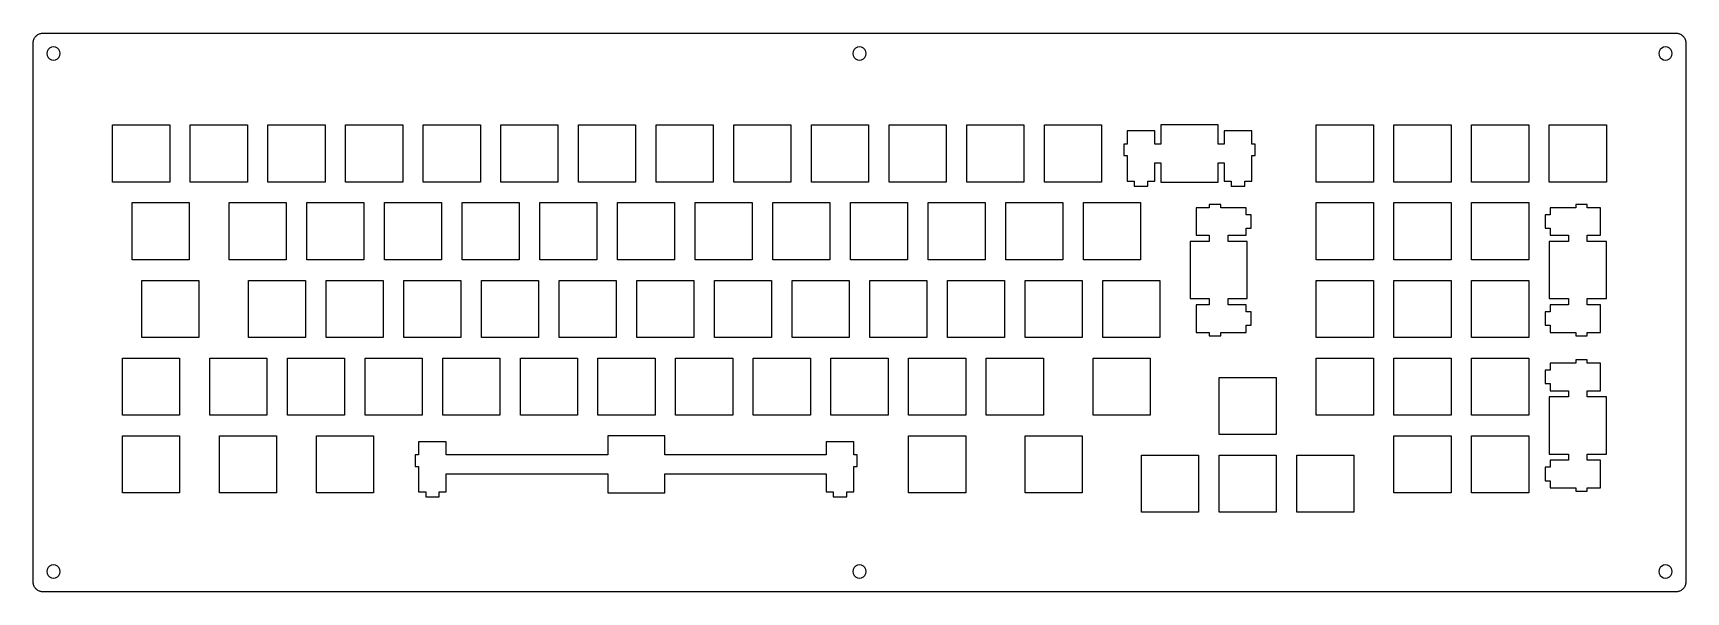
# Model space of a CAD drawing. Extents: x 0 to 406, y 0 to 137.
import ezdxf

# ---------------------------------------------------------------- set-up
doc = ezdxf.new("R2010")
doc.units = 0
doc.layers.get('0').update_dxf_attribs({"linetype": 'CONTINUOUS'})

msp = doc.modelspace()

# ---------------------------------------------------------------- linework, layer by layer
at = {"color": 0}
for p, q in [((0.093707, 2.57969), (0.095085, 134.593)), ((0.095085, 134.593), (0.101975, 134.79)), ((0.101975, 134.79), (0.125402, 134.986)), ((0.125402, 134.986), (0.163987, 135.177)), ((0.163987, 135.177), (0.216352, 135.366)), ((0.216352, 135.366), (0.285254, 135.551)), ((0.285254, 135.551), (0.366557, 135.728)), ((0.366557, 135.728), (0.463021, 135.901)), ((0.463021, 135.901), (0.571885, 136.063)), ((0.571885, 136.063), (0.693152, 136.218)), ((0.693152, 136.218), (0.826823, 136.361)), ((0.826823, 136.361), (0.970139, 136.495)), ((0.970139, 136.495), (1.12448, 136.616)), ((1.12448, 136.616), (1.28709, 136.725)), ((1.28709, 136.725), (1.45934, 136.821)), ((1.45934, 136.821), (1.63711, 136.902)), ((1.63711, 136.902), (1.82177, 136.972)), ((1.82177, 136.972), (2.01056, 137.024)), ((2.01056, 137.024), (2.20211, 137.062)), ((2.20211, 137.062), (2.39779, 137.086)), ((2.39779, 137.086), (2.59485, 137.094)), ((2.59485, 137.094), (403.07, 137.093)), ((403.07, 137.093), (403.267, 137.086)), ((403.267, 137.086), (403.461, 137.062)), ((403.461, 137.062), (403.652, 137.024)), ((403.652, 137.024), (403.842, 136.972)), ((403.842, 136.972), (404.026, 136.902)), ((404.026, 136.902), (404.206, 136.821)), ((404.206, 136.821), (404.379, 136.725)), ((404.379, 136.725), (404.541, 136.616)), ((404.541, 136.616), (404.693, 136.495)), ((404.693, 136.495), (404.837, 136.361)), ((404.837, 136.361), (404.971, 136.218)), ((404.971, 136.218), (405.091, 136.063)), ((405.091, 136.063), (405.201, 135.901)), ((405.201, 135.901), (405.299, 135.728)), ((405.299, 135.728), (405.38, 135.551)), ((405.38, 135.551), (405.448, 135.366)), ((405.448, 135.366), (405.5, 135.177)), ((405.5, 135.177), (405.539, 134.986)), ((405.539, 134.986), (405.564, 134.79)), ((405.564, 134.79), (405.571, 134.593)), ((405.571, 134.593), (405.571, 2.57969)), ((3.54845, 132.596), (3.46852, 132.093)), ((3.46852, 132.093), (3.54845, 131.592)), ((3.77994, 133.049), (3.54845, 132.596)), ((3.54845, 131.592), (3.77994, 131.138)), ((4.13826, 133.408), (3.77994, 133.049)), ((3.77994, 131.138), (4.13826, 130.779)), ((4.59161, 133.639), (4.13826, 133.408)), ((4.13826, 130.779), (4.59161, 130.549)), ((5.0946, 133.718), (4.59161, 133.639)), ((4.59161, 130.549), (5.0946, 130.469)), ((5.59622, 133.639), (5.0946, 133.718)), ((5.0946, 130.469), (5.59622, 130.549)), ((6.04957, 133.408), (5.59622, 133.639)), ((5.59622, 130.549), (6.04957, 130.779)), ((6.40927, 133.049), (6.04957, 133.408)), ((6.04957, 130.779), (6.40927, 131.138)), ((6.63938, 132.596), (6.40927, 133.049)), ((6.40927, 131.138), (6.63938, 131.592)), ((6.71932, 132.093), (6.63938, 132.596)), ((6.63938, 131.592), (6.71932, 132.093)), ((201.287, 132.596), (201.208, 132.093)), ((201.208, 132.093), (201.287, 131.592)), ((201.517, 133.049), (201.287, 132.596)), ((201.287, 131.592), (201.517, 131.138)), ((201.877, 133.408), (201.517, 133.049)), ((201.517, 131.138), (201.877, 130.779)), ((202.329, 133.639), (201.877, 133.408)), ((201.877, 130.779), (202.329, 130.549)), ((202.832, 133.718), (202.329, 133.639)), ((202.329, 130.549), (202.832, 130.469)), ((203.335, 133.639), (202.832, 133.718)), ((202.832, 130.469), (203.335, 130.549)), ((203.788, 133.408), (203.335, 133.639)), ((203.335, 130.549), (203.788, 130.779)), ((204.147, 133.049), (203.788, 133.408)), ((203.788, 130.779), (204.147, 131.138)), ((204.378, 132.596), (204.147, 133.049)), ((204.147, 131.138), (204.378, 131.592)), ((204.458, 132.093), (204.378, 132.596)), ((204.378, 131.592), (204.458, 132.093)), ((399.023, 132.596), (398.946, 132.093)), ((398.946, 132.093), (399.023, 131.592)), ((399.256, 133.049), (399.023, 132.596)), ((399.023, 131.592), (399.256, 131.138)), ((399.616, 133.408), (399.256, 133.049)), ((399.256, 131.138), (399.616, 130.779)), ((400.068, 133.639), (399.616, 133.408)), ((399.616, 130.779), (400.068, 130.549)), ((400.572, 133.718), (400.068, 133.639)), ((400.068, 130.549), (400.572, 130.469)), ((401.073, 133.639), (400.572, 133.718)), ((400.572, 130.469), (401.073, 130.549)), ((401.525, 133.408), (401.073, 133.639)), ((401.073, 130.549), (401.525, 130.779)), ((401.884, 133.049), (401.525, 133.408)), ((401.525, 130.779), (401.884, 131.138)), ((402.117, 132.596), (401.884, 133.049)), ((401.884, 131.138), (402.117, 131.592)), ((402.195, 132.093), (402.117, 132.596)), ((402.117, 131.592), (402.195, 132.093)), ((19.6191, 114.569), (33.62, 114.569)), ((19.6191, 100.568), (19.6191, 114.569)), ((33.62, 114.569), (33.62, 100.568)), ((38.669, 114.569), (52.6701, 114.569)), ((38.669, 100.568), (38.669, 114.569)), ((52.6701, 114.569), (52.6701, 100.568)), ((57.719, 114.569), (71.7201, 114.569)), ((57.719, 100.568), (57.719, 114.569)), ((71.7201, 114.569), (71.7201, 100.568)), ((76.769, 114.569), (90.7701, 114.569)), ((76.769, 100.568), (76.769, 114.569)), ((90.7701, 114.569), (90.7701, 100.568)), ((95.819, 114.569), (109.82, 114.569)), ((95.819, 100.568), (95.819, 114.569)), ((109.82, 114.569), (109.82, 100.568)), ((114.869, 114.569), (128.869, 114.569)), ((114.869, 100.568), (114.869, 114.569)), ((128.869, 114.569), (128.869, 100.568)), ((133.919, 114.569), (147.92, 114.569)), ((133.919, 100.568), (133.919, 114.569)), ((147.92, 114.569), (147.92, 100.568)), ((152.969, 114.569), (166.97, 114.569)), ((152.969, 100.568), (152.969, 114.569)), ((166.97, 114.569), (166.97, 100.568)), ((172.019, 114.569), (186.02, 114.569)), ((172.019, 100.568), (172.019, 114.569)), ((186.02, 114.569), (186.02, 100.568)), ((191.069, 114.569), (205.07, 114.569)), ((191.069, 100.568), (191.069, 114.569)), ((205.07, 114.569), (205.07, 100.568)), ((210.119, 114.569), (224.12, 114.569)), ((210.119, 100.568), (210.119, 114.569)), ((224.12, 114.569), (224.12, 100.568)), ((229.169, 114.569), (243.17, 114.569)), ((229.169, 100.568), (229.169, 114.569)), ((243.17, 114.569), (243.17, 100.568)), ((248.219, 114.569), (262.22, 114.569)), ((248.219, 100.568), (248.219, 114.569)), ((262.22, 114.569), (262.22, 100.568)), ((276.794, 114.569), (276.794, 109.868)), ((290.795, 114.569), (276.794, 114.569)), ((290.795, 109.868), (290.795, 114.569)), ((314.894, 114.569), (328.895, 114.569)), ((314.894, 100.568), (314.894, 114.569)), ((328.895, 114.569), (328.895, 100.568)), ((333.944, 114.569), (347.945, 114.569)), ((333.944, 100.568), (333.944, 114.569)), ((347.945, 114.569), (347.945, 100.568)), ((352.993, 114.569), (366.995, 114.569)), ((352.993, 100.568), (352.993, 114.569)), ((366.995, 114.569), (366.995, 100.568)), ((372.043, 114.569), (386.045, 114.569)), ((372.043, 100.568), (372.043, 114.569)), ((386.045, 114.569), (386.045, 100.568)), ((268.52, 109.868), (267.695, 109.868)), ((267.695, 109.868), (267.695, 107.068)), ((275.27, 113.1), (268.52, 113.1)), ((268.52, 113.1), (268.52, 109.868)), ((275.27, 109.868), (275.27, 113.1)), ((276.794, 109.868), (275.27, 109.868)), ((292.319, 109.868), (290.795, 109.868)), ((299.07, 113.1), (292.319, 113.1)), ((292.319, 113.1), (292.319, 109.868)), ((299.07, 109.868), (299.07, 113.1)), ((299.894, 109.868), (299.07, 109.868)), ((299.894, 107.068), (299.894, 109.868)), ((267.695, 107.068), (268.52, 107.068)), ((268.52, 107.068), (268.52, 100.798)), ((299.07, 100.798), (299.07, 107.068)), ((299.07, 107.068), (299.894, 107.068)), ((275.27, 100.798), (275.27, 105.27)), ((275.27, 105.27), (276.794, 105.27)), ((276.794, 105.27), (276.794, 100.568)), ((290.795, 100.568), (290.795, 105.27)), ((290.795, 105.27), (292.319, 105.27)), ((292.319, 105.27), (292.319, 100.798)), ((33.62, 100.568), (19.6191, 100.568)), ((52.6701, 100.568), (38.669, 100.568)), ((71.7201, 100.568), (57.719, 100.568)), ((90.7701, 100.568), (76.769, 100.568)), ((109.82, 100.568), (95.819, 100.568)), ((128.869, 100.568), (114.869, 100.568)), ((147.92, 100.568), (133.919, 100.568)), ((166.97, 100.568), (152.969, 100.568)), ((186.02, 100.568), (172.019, 100.568)), ((205.07, 100.568), (191.069, 100.568)), ((224.12, 100.568), (210.119, 100.568)), ((243.17, 100.568), (229.169, 100.568)), ((262.22, 100.568), (248.219, 100.568)), ((268.52, 100.798), (270.244, 100.798)), ((270.244, 100.798), (270.244, 99.5976)), ((270.244, 99.5976), (273.545, 99.5976)), ((273.545, 99.5976), (273.545, 100.798)), ((273.545, 100.798), (275.27, 100.798)), ((276.794, 100.568), (290.795, 100.568)), ((292.319, 100.798), (294.045, 100.798)), ((294.045, 100.798), (294.045, 99.5976)), ((294.045, 99.5976), (297.345, 99.5976)), ((297.345, 99.5976), (297.345, 100.798)), ((297.345, 100.798), (299.07, 100.798)), ((328.895, 100.568), (314.894, 100.568)), ((347.945, 100.568), (333.944, 100.568)), ((366.995, 100.568), (352.993, 100.568)), ((386.045, 100.568), (372.043, 100.568)), ((24.3816, 95.5188), (38.3812, 95.5188)), ((24.3816, 81.5178), (24.3816, 95.5188)), ((38.3812, 95.5188), (38.3812, 81.5178)), ((48.194, 95.5188), (62.1951, 95.5188)), ((48.194, 81.5178), (48.194, 95.5188)), ((62.1951, 95.5188), (62.1951, 81.5178)), ((67.244, 95.5188), (81.2451, 95.5188)), ((67.244, 81.5178), (67.244, 95.5188)), ((81.2451, 95.5188), (81.2451, 81.5178)), ((86.294, 95.5188), (100.295, 95.5188)), ((86.294, 81.5178), (86.294, 95.5188)), ((100.295, 95.5188), (100.295, 81.5178)), ((105.344, 95.5188), (119.345, 95.5188)), ((105.344, 81.5178), (105.344, 95.5188)), ((119.345, 95.5188), (119.345, 81.5178)), ((124.394, 95.5188), (138.395, 95.5188)), ((124.394, 81.5178), (124.394, 95.5188)), ((138.395, 95.5188), (138.395, 81.5178)), ((143.444, 95.5188), (157.445, 95.5188)), ((143.444, 81.5178), (143.444, 95.5188)), ((157.445, 95.5188), (157.445, 81.5178)), ((162.494, 95.5188), (176.495, 95.5188)), ((162.494, 81.5178), (162.494, 95.5188)), ((176.495, 95.5188), (176.495, 81.5178)), ((181.544, 95.5188), (195.545, 95.5188)), ((181.544, 81.5178), (181.544, 95.5188)), ((195.545, 95.5188), (195.545, 81.5178)), ((200.594, 95.5188), (214.595, 95.5188)), ((200.594, 81.5178), (200.594, 95.5188)), ((214.595, 95.5188), (214.595, 81.5178)), ((219.644, 95.5188), (233.645, 95.5188)), ((219.644, 81.5178), (219.644, 95.5188)), ((233.645, 95.5188), (233.645, 81.5178)), ((238.694, 95.5188), (252.695, 95.5188)), ((238.694, 81.5178), (238.694, 95.5188)), ((252.695, 95.5188), (252.695, 81.5178)), ((257.744, 95.5188), (271.745, 95.5188)), ((257.744, 81.5178), (257.744, 95.5188)), ((271.745, 95.5188), (271.745, 81.5178)), ((288.639, 94.2675), (285.408, 94.2675)), ((285.408, 94.2675), (285.408, 87.5178)), ((288.639, 95.093), (288.639, 94.2675)), ((291.437, 95.093), (288.639, 95.093)), ((291.437, 94.2675), (291.437, 95.093)), ((297.707, 94.2675), (291.437, 94.2675)), ((297.707, 92.5435), (297.707, 94.2675)), ((314.894, 95.5188), (328.895, 95.5188)), ((314.894, 81.5178), (314.894, 95.5188)), ((328.895, 95.5188), (328.895, 81.5178)), ((333.944, 95.5188), (347.945, 95.5188)), ((333.944, 81.5178), (333.944, 95.5188)), ((347.945, 95.5188), (347.945, 81.5178)), ((352.993, 95.5188), (366.995, 95.5188)), ((352.993, 81.5178), (352.993, 95.5188)), ((366.995, 95.5188), (366.995, 81.5178)), ((378.545, 94.2675), (372.276, 94.2675)), ((372.276, 94.2675), (372.276, 92.5435)), ((378.545, 95.093), (378.545, 94.2675)), ((381.346, 95.093), (378.545, 95.093)), ((381.346, 94.2675), (381.346, 95.093)), ((384.574, 94.2675), (381.346, 94.2675)), ((384.574, 87.5178), (384.574, 94.2675)), ((298.908, 92.5435), (297.707, 92.5435)), ((297.707, 87.5178), (297.707, 89.2433)), ((297.707, 89.2433), (298.908, 89.2433)), ((298.908, 89.2433), (298.908, 92.5435)), ((372.276, 92.5435), (371.076, 92.5435)), ((371.076, 92.5435), (371.076, 89.2433)), ((371.076, 89.2433), (372.276, 89.2433)), ((372.276, 89.2433), (372.276, 87.5178)), ((288.639, 85.9938), (283.938, 85.9938)), ((283.938, 85.9938), (283.938, 71.9928)), ((285.408, 87.5178), (288.639, 87.5178)), ((288.639, 87.5178), (288.639, 85.9938)), ((293.238, 85.9938), (293.238, 87.5178)), ((293.238, 87.5178), (297.707, 87.5178)), ((297.937, 85.9938), (293.238, 85.9938)), ((297.937, 71.9928), (297.937, 85.9938)), ((376.745, 85.9938), (372.043, 85.9938)), ((372.043, 85.9938), (372.043, 71.9928)), ((372.276, 87.5178), (376.745, 87.5178)), ((376.745, 87.5178), (376.745, 85.9938)), ((381.346, 85.9938), (381.346, 87.5178)), ((381.346, 87.5178), (384.574, 87.5178)), ((386.045, 85.9938), (381.346, 85.9938)), ((386.045, 71.9928), (386.045, 85.9938)), ((38.3812, 81.5178), (24.3816, 81.5178)), ((62.1951, 81.5178), (48.194, 81.5178)), ((81.2451, 81.5178), (67.244, 81.5178)), ((100.295, 81.5178), (86.294, 81.5178)), ((119.345, 81.5178), (105.344, 81.5178)), ((138.395, 81.5178), (124.394, 81.5178)), ((157.445, 81.5178), (143.444, 81.5178)), ((176.495, 81.5178), (162.494, 81.5178)), ((195.545, 81.5178), (181.544, 81.5178)), ((214.595, 81.5178), (200.594, 81.5178)), ((233.645, 81.5178), (219.644, 81.5178)), ((252.695, 81.5178), (238.694, 81.5178)), ((271.745, 81.5178), (257.744, 81.5178)), ((328.895, 81.5178), (314.894, 81.5178)), ((347.945, 81.5178), (333.944, 81.5178)), ((366.995, 81.5178), (352.993, 81.5178)), ((26.7629, 76.4688), (40.7624, 76.4688)), ((26.7629, 62.4678), (26.7629, 76.4688)), ((40.7624, 76.4688), (40.7624, 62.4678)), ((52.9565, 76.4688), (66.9562, 76.4688)), ((52.9565, 62.4678), (52.9565, 76.4688)), ((66.9562, 76.4688), (66.9562, 62.4678)), ((72.0065, 76.4688), (86.0062, 76.4688)), ((72.0065, 62.4678), (72.0065, 76.4688)), ((86.0062, 76.4688), (86.0062, 62.4678)), ((91.0565, 76.4688), (105.056, 76.4688)), ((91.0565, 62.4678), (91.0565, 76.4688)), ((105.056, 76.4688), (105.056, 62.4678)), ((110.107, 76.4688), (124.106, 76.4688)), ((110.107, 62.4678), (110.107, 76.4688)), ((124.106, 76.4688), (124.106, 62.4678)), ((129.157, 76.4688), (143.156, 76.4688)), ((129.157, 62.4678), (129.157, 76.4688)), ((143.156, 76.4688), (143.156, 62.4678)), ((148.207, 76.4688), (162.206, 76.4688)), ((148.207, 62.4678), (148.207, 76.4688)), ((162.206, 76.4688), (162.206, 62.4678)), ((167.257, 76.4688), (181.256, 76.4688)), ((167.257, 62.4678), (167.257, 76.4688)), ((181.256, 76.4688), (181.256, 62.4678)), ((186.307, 76.4688), (200.306, 76.4688)), ((186.307, 62.4678), (186.307, 76.4688)), ((200.306, 76.4688), (200.306, 62.4678)), ((205.357, 76.4688), (219.356, 76.4688)), ((205.357, 62.4678), (205.357, 76.4688)), ((219.356, 76.4688), (219.356, 62.4678)), ((224.407, 76.4688), (238.406, 76.4688)), ((224.407, 62.4678), (224.407, 76.4688)), ((238.406, 76.4688), (238.406, 62.4678)), ((243.457, 76.4688), (257.456, 76.4688)), ((243.457, 62.4678), (243.457, 76.4688)), ((257.456, 76.4688), (257.456, 62.4678)), ((262.507, 76.4688), (276.506, 76.4688)), ((262.507, 62.4678), (262.507, 76.4688)), ((276.506, 76.4688), (276.506, 62.4678)), ((314.894, 76.4688), (328.895, 76.4688)), ((314.894, 62.4678), (314.894, 76.4688)), ((328.895, 76.4688), (328.895, 62.4678)), ((333.944, 76.4688), (347.945, 76.4688)), ((333.944, 62.4678), (333.944, 76.4688)), ((347.945, 76.4688), (347.945, 62.4678)), ((352.993, 76.4688), (366.995, 76.4688)), ((352.993, 62.4678), (352.993, 76.4688)), ((366.995, 76.4688), (366.995, 62.4678)), ((283.938, 71.9928), (288.639, 71.9928)), ((288.639, 70.4688), (285.408, 70.4688)), ((285.408, 70.4688), (285.408, 63.7177)), ((288.639, 71.9928), (288.639, 70.4688)), ((293.238, 70.4688), (293.238, 71.9928)), ((293.238, 71.9928), (297.937, 71.9928)), ((297.707, 70.4688), (293.238, 70.4688)), ((297.707, 68.7433), (297.707, 70.4688)), ((372.043, 71.9928), (376.745, 71.9928)), ((376.745, 70.4688), (372.276, 70.4688)), ((372.276, 70.4688), (372.276, 68.7433)), ((376.745, 71.9928), (376.745, 70.4688)), ((381.346, 70.4688), (381.346, 71.9928)), ((381.346, 71.9928), (386.045, 71.9928)), ((384.574, 70.4688), (381.346, 70.4688)), ((384.574, 63.7177), (384.574, 70.4688)), ((298.908, 68.7433), (297.707, 68.7433)), ((297.707, 63.7177), (297.707, 65.4431)), ((297.707, 65.4431), (298.908, 65.4431)), ((298.908, 65.4431), (298.908, 68.7433)), ((372.276, 68.7433), (371.076, 68.7433)), ((371.076, 68.7433), (371.076, 65.4431)), ((371.076, 65.4431), (372.276, 65.4431)), ((372.276, 65.4431), (372.276, 63.7177)), ((40.7624, 62.4678), (26.7629, 62.4678)), ((66.9562, 62.4678), (52.9565, 62.4678)), ((86.0062, 62.4678), (72.0065, 62.4678)), ((105.056, 62.4678), (91.0565, 62.4678)), ((124.106, 62.4678), (110.107, 62.4678)), ((143.156, 62.4678), (129.157, 62.4678)), ((162.206, 62.4678), (148.207, 62.4678)), ((181.256, 62.4678), (167.257, 62.4678)), ((200.306, 62.4678), (186.307, 62.4678)), ((219.356, 62.4678), (205.357, 62.4678)), ((238.406, 62.4678), (224.407, 62.4678)), ((257.456, 62.4678), (243.457, 62.4678)), ((276.506, 62.4678), (262.507, 62.4678)), ((285.408, 63.7177), (288.639, 63.7177)), ((288.639, 63.7177), (288.639, 62.8936)), ((288.639, 62.8936), (291.437, 62.8936)), ((291.437, 62.8936), (291.437, 63.7177)), ((291.437, 63.7177), (297.707, 63.7177)), ((328.895, 62.4678), (314.894, 62.4678)), ((347.945, 62.4678), (333.944, 62.4678)), ((366.995, 62.4678), (352.993, 62.4678)), ((372.276, 63.7177), (378.545, 63.7177)), ((378.545, 63.7177), (378.545, 62.8936)), ((378.545, 62.8936), (381.346, 62.8936)), ((381.346, 62.8936), (381.346, 63.7177)), ((381.346, 63.7177), (384.574, 63.7177)), ((22.0004, 57.4188), (36.0013, 57.4188)), ((22.0004, 43.4178), (22.0004, 57.4188)), ((36.0013, 57.4188), (36.0013, 43.4178)), ((43.4315, 57.4188), (57.4312, 57.4188)), ((43.4315, 43.4178), (43.4315, 57.4188)), ((57.4312, 57.4188), (57.4312, 43.4178)), ((62.4815, 57.4188), (76.4812, 57.4188)), ((62.4815, 43.4178), (62.4815, 57.4188)), ((76.4812, 57.4188), (76.4812, 43.4178)), ((81.5315, 57.4188), (95.5312, 57.4188)), ((81.5315, 43.4178), (81.5315, 57.4188)), ((95.5312, 57.4188), (95.5312, 43.4178)), ((100.582, 57.4188), (114.581, 57.4188)), ((100.582, 43.4178), (100.582, 57.4188)), ((114.581, 57.4188), (114.581, 43.4178)), ((119.632, 57.4188), (133.631, 57.4188)), ((119.632, 43.4178), (119.632, 57.4188)), ((133.631, 57.4188), (133.631, 43.4178)), ((138.682, 57.4188), (152.681, 57.4188)), ((138.682, 43.4178), (138.682, 57.4188)), ((152.681, 57.4188), (152.681, 43.4178)), ((157.732, 57.4188), (171.731, 57.4188)), ((157.732, 43.4178), (157.732, 57.4188)), ((171.731, 57.4188), (171.731, 43.4178)), ((176.782, 57.4188), (190.781, 57.4188)), ((176.782, 43.4178), (176.782, 57.4188)), ((190.781, 57.4188), (190.781, 43.4178)), ((195.832, 57.4188), (209.831, 57.4188)), ((195.832, 43.4178), (195.832, 57.4188)), ((209.831, 57.4188), (209.831, 43.4178)), ((214.882, 57.4188), (228.881, 57.4188)), ((214.882, 43.4178), (214.882, 57.4188)), ((228.881, 57.4188), (228.881, 43.4178)), ((233.932, 57.4188), (247.931, 57.4188)), ((233.932, 43.4178), (233.932, 57.4188)), ((247.931, 57.4188), (247.931, 43.4178)), ((260.125, 57.4188), (274.126, 57.4188)), ((260.125, 43.4178), (260.125, 57.4188)), ((274.126, 57.4188), (274.126, 43.4178)), ((314.894, 57.4188), (328.895, 57.4188)), ((314.894, 43.4178), (314.894, 57.4188)), ((328.895, 57.4188), (328.895, 43.4178)), ((333.944, 57.4188), (347.945, 57.4188)), ((333.944, 43.4178), (333.944, 57.4188)), ((347.945, 57.4188), (347.945, 43.4178)), ((352.993, 57.4188), (366.995, 57.4188)), ((352.993, 43.4178), (352.993, 57.4188)), ((366.995, 57.4188), (366.995, 43.4178)), ((378.545, 56.993), (378.545, 56.1675)), ((381.346, 56.993), (378.545, 56.993)), ((381.346, 56.1675), (381.346, 56.993)), ((372.276, 54.4435), (371.076, 54.4435)), ((371.076, 54.4435), (371.076, 51.1433)), ((378.545, 56.1675), (372.276, 56.1675)), ((372.276, 56.1675), (372.276, 54.4435)), ((384.574, 56.1675), (381.346, 56.1675)), ((384.574, 49.4178), (384.574, 56.1675)), ((291.082, 52.6563), (305.081, 52.6563)), ((291.082, 38.6567), (291.082, 52.6563)), ((305.081, 52.6563), (305.081, 38.6567)), ((371.076, 51.1433), (372.276, 51.1433)), ((372.276, 51.1433), (372.276, 49.4178)), ((372.276, 49.4178), (376.745, 49.4178)), ((376.745, 49.4178), (376.745, 47.8938)), ((381.346, 47.8938), (381.346, 49.4178)), ((381.346, 49.4178), (384.574, 49.4178)), ((376.745, 47.8938), (372.043, 47.8938)), ((372.043, 47.8938), (372.043, 33.8928)), ((386.045, 47.8938), (381.346, 47.8938)), ((386.045, 33.8928), (386.045, 47.8938)), ((36.0013, 43.4178), (22.0004, 43.4178)), ((57.4312, 43.4178), (43.4315, 43.4178)), ((76.4812, 43.4178), (62.4815, 43.4178)), ((95.5312, 43.4178), (81.5315, 43.4178)), ((114.581, 43.4178), (100.582, 43.4178)), ((133.631, 43.4178), (119.632, 43.4178)), ((152.681, 43.4178), (138.682, 43.4178)), ((171.731, 43.4178), (157.732, 43.4178)), ((190.781, 43.4178), (176.782, 43.4178)), ((209.831, 43.4178), (195.832, 43.4178)), ((228.881, 43.4178), (214.882, 43.4178)), ((247.931, 43.4178), (233.932, 43.4178)), ((274.126, 43.4178), (260.125, 43.4178)), ((328.895, 43.4178), (314.894, 43.4178)), ((347.945, 43.4178), (333.944, 43.4178)), ((366.995, 43.4178), (352.993, 43.4178)), ((22.0004, 38.3688), (36.0013, 38.3688)), ((22.0004, 24.3678), (22.0004, 38.3688)), ((36.0013, 38.3688), (36.0013, 24.3678)), ((45.8128, 38.3688), (59.8124, 38.3688)), ((45.8128, 24.3678), (45.8128, 38.3688)), ((59.8124, 38.3688), (59.8124, 24.3678)), ((69.6253, 38.3688), (83.6263, 38.3688)), ((69.6253, 24.3678), (69.6253, 38.3688)), ((83.6263, 38.3688), (83.6263, 24.3678)), ((101.437, 36.8984), (94.6877, 36.8984)), ((94.6877, 36.8984), (94.6877, 33.6682)), ((101.437, 33.6682), (101.437, 36.8984)), ((141.063, 38.3688), (141.063, 33.6682)), ((155.062, 38.3688), (141.063, 38.3688)), ((155.062, 33.6682), (155.062, 38.3688)), ((201.438, 36.8984), (194.688, 36.8984)), ((194.688, 36.8984), (194.688, 33.6682)), ((201.438, 33.6682), (201.438, 36.8984)), ((214.882, 38.3688), (228.881, 38.3688)), ((214.882, 24.3678), (214.882, 38.3688)), ((228.881, 38.3688), (228.881, 24.3678)), ((243.457, 38.3688), (257.456, 38.3688)), ((243.457, 24.3678), (243.457, 38.3688)), ((257.456, 38.3688), (257.456, 24.3678)), ((305.081, 38.6567), (291.082, 38.6567)), ((333.944, 38.3688), (347.945, 38.3688)), ((333.944, 24.3678), (333.944, 38.3688)), ((347.945, 38.3688), (347.945, 24.3678)), ((352.993, 38.3688), (366.995, 38.3688)), ((352.993, 24.3678), (352.993, 38.3688)), ((366.995, 38.3688), (366.995, 24.3678)), ((94.6877, 33.6682), (93.8622, 33.6682)), ((93.8622, 33.6682), (93.8622, 30.8681)), ((141.063, 33.6682), (101.437, 33.6682)), ((194.688, 33.6682), (155.062, 33.6682)), ((202.263, 33.6682), (201.438, 33.6682)), ((202.263, 30.8681), (202.263, 33.6682)), ((272.032, 33.6062), (286.031, 33.6062)), ((272.032, 19.6067), (272.032, 33.6062)), ((286.031, 33.6062), (286.031, 19.6067)), ((291.082, 33.6062), (305.081, 33.6062)), ((291.082, 19.6067), (291.082, 33.6062)), ((305.081, 33.6062), (305.081, 19.6067)), ((310.132, 33.6062), (324.131, 33.6062)), ((310.132, 19.6067), (310.132, 33.6062)), ((324.131, 33.6062), (324.131, 19.6067)), ((372.043, 33.8928), (376.745, 33.8928)), ((376.745, 33.8928), (376.745, 32.3687)), ((381.346, 32.3687), (381.346, 33.8928)), ((381.346, 33.8928), (386.045, 33.8928)), ((93.8622, 30.8681), (94.6877, 30.8681)), ((94.6877, 30.8681), (94.6877, 24.5994)), ((101.437, 24.5994), (101.437, 29.0697)), ((101.437, 29.0697), (141.063, 29.0697)), ((141.063, 29.0697), (141.063, 24.3678)), ((155.062, 24.3678), (155.062, 29.0697)), ((155.062, 29.0697), (194.688, 29.0697)), ((194.688, 29.0697), (194.688, 24.5994)), ((201.438, 24.5994), (201.438, 30.8681)), ((201.438, 30.8681), (202.263, 30.8681)), ((372.276, 30.6434), (371.076, 30.6434)), ((371.076, 30.6434), (371.076, 27.343)), ((376.745, 32.3687), (372.276, 32.3687)), ((372.276, 32.3687), (372.276, 30.6434)), ((384.574, 32.3687), (381.346, 32.3687)), ((384.574, 25.6177), (384.574, 32.3687)), ((36.0013, 24.3678), (22.0004, 24.3678)), ((59.8124, 24.3678), (45.8128, 24.3678)), ((83.6263, 24.3678), (69.6253, 24.3678)), ((94.6877, 24.5994), (96.4131, 24.5994)), ((96.4131, 24.5994), (96.4131, 23.3977)), ((99.7119, 23.3977), (99.7119, 24.5994)), ((99.7119, 24.5994), (101.437, 24.5994)), ((141.063, 24.3678), (155.062, 24.3678)), ((194.688, 24.5994), (196.413, 24.5994)), ((196.413, 24.5994), (196.413, 23.3977)), ((199.712, 23.3977), (199.712, 24.5994)), ((199.712, 24.5994), (201.438, 24.5994)), ((228.881, 24.3678), (214.882, 24.3678)), ((257.456, 24.3678), (243.457, 24.3678)), ((347.945, 24.3678), (333.944, 24.3678)), ((366.995, 24.3678), (352.993, 24.3678)), ((371.076, 27.343), (372.276, 27.343)), ((372.276, 27.343), (372.276, 25.6177)), ((372.276, 25.6177), (378.545, 25.6177)), ((378.545, 25.6177), (378.545, 24.7937)), ((378.545, 24.7937), (381.346, 24.7937)), ((381.346, 24.7937), (381.346, 25.6177)), ((381.346, 25.6177), (384.574, 25.6177)), ((96.4131, 23.3977), (99.7119, 23.3977)), ((196.413, 23.3977), (199.712, 23.3977)), ((286.031, 19.6067), (272.032, 19.6067)), ((305.081, 19.6067), (291.082, 19.6067)), ((324.131, 19.6067), (310.132, 19.6067)), ((3.54845, 5.58243), (3.46852, 5.07944)), ((3.46852, 5.07944), (3.54845, 4.57786)), ((3.77994, 6.03444), (3.54845, 5.58243)), ((3.54845, 4.57786), (3.77994, 4.12447)), ((4.13826, 6.39547), (3.77994, 6.03444)), ((3.77994, 4.12447), (4.13826, 3.76481)), ((4.59161, 6.62563), (4.13826, 6.39547)), ((5.0946, 6.70553), (4.59161, 6.62563)), ((5.59622, 6.62563), (5.0946, 6.70553)), ((6.04957, 6.39547), (5.59622, 6.62563)), ((6.40927, 6.03444), (6.04957, 6.39547)), ((6.04957, 3.76481), (6.40927, 4.12447)), ((6.63938, 5.58243), (6.40927, 6.03444)), ((6.40927, 4.12447), (6.63938, 4.57786)), ((6.71932, 5.07944), (6.63938, 5.58243)), ((6.63938, 4.57786), (6.71932, 5.07944)), ((201.287, 5.58243), (201.208, 5.07944)), ((201.208, 5.07944), (201.287, 4.57786)), ((201.517, 6.03444), (201.287, 5.58243)), ((201.287, 4.57786), (201.517, 4.12447)), ((201.877, 6.39547), (201.517, 6.03444)), ((201.517, 4.12447), (201.877, 3.76481)), ((202.329, 6.62563), (201.877, 6.39547)), ((202.832, 6.70553), (202.329, 6.62563)), ((203.335, 6.62563), (202.832, 6.70553)), ((203.788, 6.39547), (203.335, 6.62563)), ((204.147, 6.03444), (203.788, 6.39547)), ((203.788, 3.76481), (204.147, 4.12447)), ((204.378, 5.58243), (204.147, 6.03444)), ((204.147, 4.12447), (204.378, 4.57786)), ((204.458, 5.07944), (204.378, 5.58243)), ((204.378, 4.57786), (204.458, 5.07944)), ((399.023, 5.58243), (398.946, 5.07944)), ((398.946, 5.07944), (399.023, 4.57786)), ((399.256, 6.03444), (399.023, 5.58243)), ((399.023, 4.57786), (399.256, 4.12447)), ((399.616, 6.39547), (399.256, 6.03444)), ((399.256, 4.12447), (399.616, 3.76481)), ((400.068, 6.62563), (399.616, 6.39547)), ((400.572, 6.70553), (400.068, 6.62563)), ((401.073, 6.62563), (400.572, 6.70553)), ((401.525, 6.39547), (401.073, 6.62563)), ((401.884, 6.03444), (401.525, 6.39547)), ((401.525, 3.76481), (401.884, 4.12447)), ((402.117, 5.58243), (401.884, 6.03444)), ((401.884, 4.12447), (402.117, 4.57786)), ((402.195, 5.07944), (402.117, 5.58243)), ((402.117, 4.57786), (402.195, 5.07944)), ((0.101975, 2.38401), (0.093707, 2.57969)), ((0.125402, 2.1897), (0.101975, 2.38401)), ((0.163987, 1.9954), (0.125402, 2.1897)), ((0.216352, 1.80661), (0.163987, 1.9954)), ((0.285254, 1.62333), (0.216352, 1.80661)), ((0.366557, 1.44556), (0.285254, 1.62333)), ((0.463021, 1.27468), (0.366557, 1.44556)), ((0.571885, 1.1107), (0.463021, 1.27468)), ((0.693152, 0.956359), (0.571885, 1.1107)), ((0.826823, 0.811664), (0.693152, 0.956359)), ((0.970139, 0.679372), (0.826823, 0.811664)), ((1.12448, 0.556729), (0.970139, 0.679372)), ((1.28709, 0.447862), (1.12448, 0.556729)), ((1.45934, 0.3514), (1.28709, 0.447862)), ((1.63711, 0.270095), (1.45934, 0.3514)), ((1.82177, 0.202572), (1.63711, 0.270095)), ((2.01056, 0.148828), (1.82177, 0.202572)), ((2.20211, 0.111621), (2.01056, 0.148828)), ((2.39779, 0.088194), (2.20211, 0.111621)), ((2.59485, 0.079926), (2.39779, 0.088194)), ((403.07, 0.079926), (2.59485, 0.079926)), ((4.13826, 3.76481), (4.59161, 3.53466)), ((4.59161, 3.53466), (5.0946, 3.45474)), ((5.0946, 3.45474), (5.59622, 3.53466)), ((5.59622, 3.53466), (6.04957, 3.76481)), ((201.877, 3.76481), (202.329, 3.53466)), ((202.329, 3.53466), (202.832, 3.45474)), ((202.832, 3.45474), (203.335, 3.53466)), ((203.335, 3.53466), (203.788, 3.76481)), ((399.616, 3.76481), (400.068, 3.53466)), ((400.068, 3.53466), (400.572, 3.45474)), ((400.572, 3.45474), (401.073, 3.53466)), ((401.073, 3.53466), (401.525, 3.76481)), ((403.267, 0.088194), (403.07, 0.079926)), ((403.461, 0.111621), (403.267, 0.088194)), ((403.652, 0.148828), (403.461, 0.111621)), ((403.842, 0.202572), (403.652, 0.148828)), ((404.026, 0.270095), (403.842, 0.202572)), ((404.206, 0.3514), (404.026, 0.270095)), ((404.379, 0.447862), (404.206, 0.3514)), ((404.541, 0.556729), (404.379, 0.447862)), ((404.693, 0.679372), (404.541, 0.556729)), ((404.837, 0.811664), (404.693, 0.679372)), ((404.971, 0.956359), (404.837, 0.811664)), ((405.091, 1.1107), (404.971, 0.956359)), ((405.201, 1.27468), (405.091, 1.1107)), ((405.299, 1.44556), (405.201, 1.27468)), ((405.38, 1.62333), (405.299, 1.44556)), ((405.448, 1.80661), (405.38, 1.62333)), ((405.5, 1.9954), (405.448, 1.80661)), ((405.539, 2.1897), (405.5, 1.9954)), ((405.564, 2.38401), (405.539, 2.1897)), ((405.571, 2.57969), (405.564, 2.38401))]:
    msp.add_line(p, q, dxfattribs=at)

doc.saveas('drawing.dxf')
